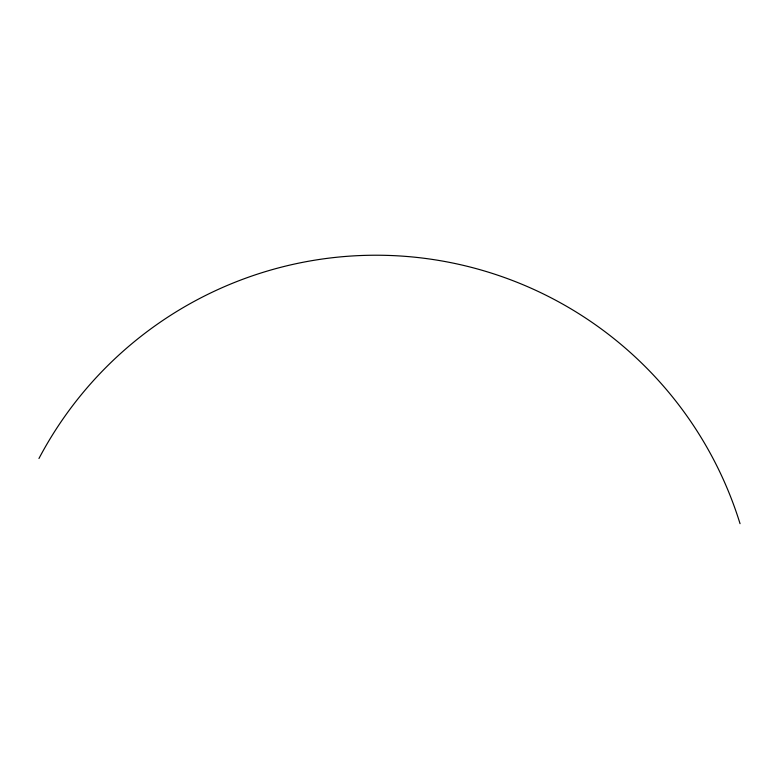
<?xml version="1.0" encoding="UTF-8"?>
<svg xmlns="http://www.w3.org/2000/svg" width="779" height="779" viewBox="0 0 779 779"><rect width="100%" height="100%" fill="white"/><g stroke="black" fill="none" stroke-linecap="round" stroke-linejoin="round"><path stroke-width="1.17" d="M38.95 458.5A381.067 381.067 0 0 1 740.05 523.683"/></g></svg>
